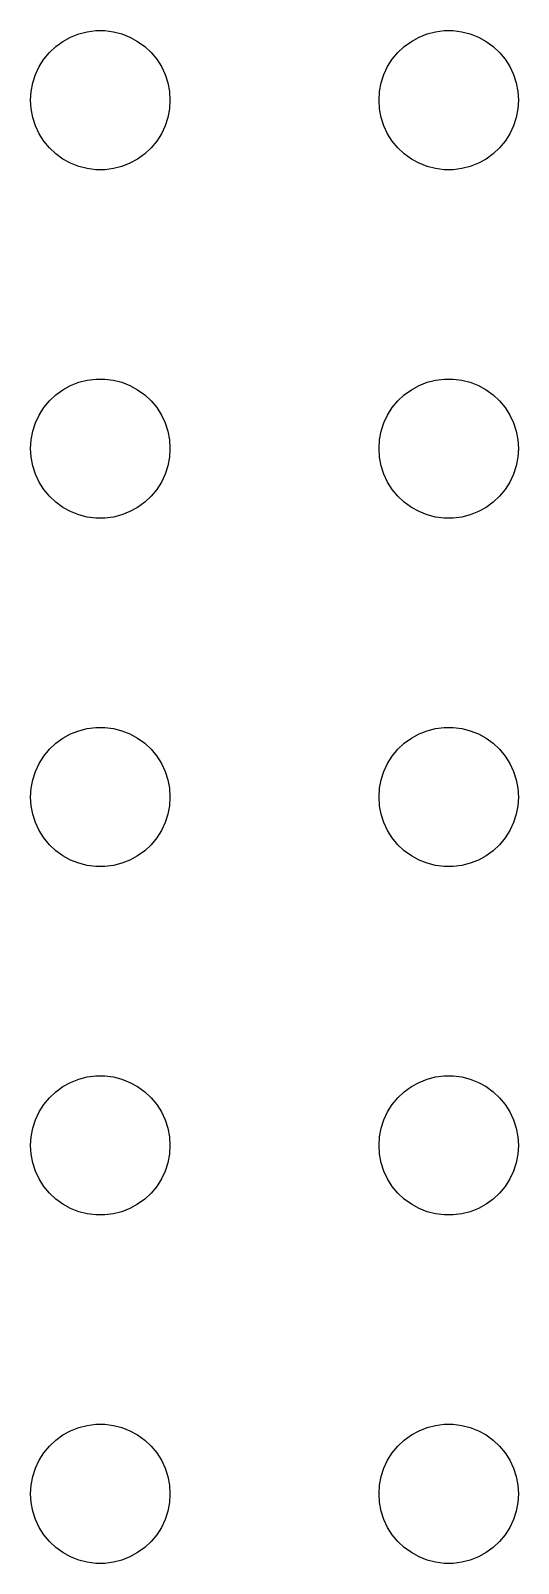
# Model space of a CAD drawing. Header units: metres. Extents: x -150 to 150, y -149 to 149.
# Drawn here: x 21 to 31.5, y -39 to -6 of the extents above; entities that cross this region are included whole.
import ezdxf

# ---------------------------------------------------------------- set-up
doc = ezdxf.new("R2010")
doc.units = ezdxf.units.M

msp = doc.modelspace()

# ---------------------------------------------------------------- linework, layer by layer
for p, q in [((21.5439, -6.34422), (21.6963, -6.23351)), ((21.6963, -6.23351), (21.8613, -6.14275)), ((21.8613, -6.14275), (22.0365, -6.07341)), ((22.0365, -6.07341), (22.2189, -6.02657)), ((22.2189, -6.02657), (22.4058, -6.00294)), ((22.4058, -6.00294), (22.5942, -6.00294)), ((22.5942, -6.00294), (22.7811, -6.02657)), ((22.7811, -6.02657), (22.9635, -6.07341)), ((22.9635, -6.07341), (23.1387, -6.14275)), ((23.1387, -6.14275), (23.3037, -6.23351)), ((23.3037, -6.23351), (23.4561, -6.34422)), ((29.0439, -6.34422), (29.1963, -6.23351)), ((29.1963, -6.23351), (29.3613, -6.14275)), ((29.3613, -6.14275), (29.5365, -6.07341)), ((29.5365, -6.07341), (29.7189, -6.02657)), ((29.7189, -6.02657), (29.9058, -6.00294)), ((29.9058, -6.00294), (30.0942, -6.00294)), ((30.0942, -6.00294), (30.2811, -6.02657)), ((30.2811, -6.02657), (30.4635, -6.07341)), ((30.4635, -6.07341), (30.6387, -6.14275)), ((30.6387, -6.14275), (30.8037, -6.23351)), ((30.8037, -6.23351), (30.9561, -6.34422)), ((21.2865, -6.61832), (21.4065, -6.47318)), ((21.4065, -6.47318), (21.5439, -6.34422)), ((23.4561, -6.34422), (23.5934, -6.47318)), ((23.5934, -6.47318), (23.7135, -6.61832)), ((28.7865, -6.61832), (28.9065, -6.47318)), ((28.9065, -6.47318), (29.0439, -6.34422)), ((30.9561, -6.34422), (31.0934, -6.47318)), ((31.0934, -6.47318), (31.2135, -6.61832)), ((21.1053, -6.9478), (21.1855, -6.77736)), ((21.1855, -6.77736), (21.2865, -6.61832)), ((23.7135, -6.61832), (23.8145, -6.77736)), ((23.8145, -6.77736), (23.8947, -6.9478)), ((28.6053, -6.9478), (28.6855, -6.77736)), ((28.6855, -6.77736), (28.7865, -6.61832)), ((31.2135, -6.61832), (31.3145, -6.77736)), ((31.3145, -6.77736), (31.3947, -6.9478)), ((21.0118, -7.312), (21.0471, -7.12695)), ((21.0471, -7.12695), (21.1053, -6.9478)), ((23.8947, -6.9478), (23.9529, -7.12695)), ((23.9529, -7.12695), (23.9882, -7.312)), ((28.5118, -7.312), (28.5471, -7.12695)), ((28.5471, -7.12695), (28.6053, -6.9478)), ((31.3947, -6.9478), (31.4529, -7.12695)), ((31.4529, -7.12695), (31.4882, -7.312)), ((21, -7.5), (21.0118, -7.312)), ((21.0118, -7.68799), (21, -7.5)), ((23.9882, -7.312), (24, -7.5)), ((24, -7.5), (23.9882, -7.68799)), ((28.5, -7.5), (28.5118, -7.312)), ((28.5118, -7.68799), (28.5, -7.5)), ((31.4882, -7.312), (31.5, -7.5)), ((31.5, -7.5), (31.4882, -7.68799)), ((21.0471, -7.87303), (21.0118, -7.68799)), ((21.1053, -8.05219), (21.0471, -7.87303)), ((23.9529, -7.87303), (23.8947, -8.05219)), ((23.9882, -7.68799), (23.9529, -7.87303)), ((28.5471, -7.87303), (28.5118, -7.68799)), ((28.6053, -8.05219), (28.5471, -7.87303)), ((31.4529, -7.87303), (31.3947, -8.05219)), ((31.4882, -7.68799), (31.4529, -7.87303)), ((21.1855, -8.22263), (21.1053, -8.05219)), ((21.2865, -8.38167), (21.1855, -8.22263)), ((23.8145, -8.22263), (23.7135, -8.38167)), ((23.8947, -8.05219), (23.8145, -8.22263)), ((28.6855, -8.22263), (28.6053, -8.05219)), ((28.7865, -8.38167), (28.6855, -8.22263)), ((31.3145, -8.22263), (31.2135, -8.38167)), ((31.3947, -8.05219), (31.3145, -8.22263)), ((21.4065, -8.52681), (21.2865, -8.38167)), ((21.5439, -8.65576), (21.4065, -8.52681)), ((23.5934, -8.52681), (23.4561, -8.65576)), ((23.7135, -8.38167), (23.5934, -8.52681)), ((28.9065, -8.52681), (28.7865, -8.38167)), ((29.0439, -8.65576), (28.9065, -8.52681)), ((31.0934, -8.52681), (30.9561, -8.65576)), ((31.2135, -8.38167), (31.0934, -8.52681)), ((21.6963, -8.76648), (21.5439, -8.65576)), ((21.8613, -8.85724), (21.6963, -8.76648)), ((22.0365, -8.92657), (21.8613, -8.85724)), ((23.1387, -8.85724), (22.9635, -8.92657)), ((23.3037, -8.76648), (23.1387, -8.85724)), ((23.4561, -8.65576), (23.3037, -8.76648)), ((29.1963, -8.76648), (29.0439, -8.65576)), ((29.3613, -8.85724), (29.1963, -8.76648)), ((29.5365, -8.92657), (29.3613, -8.85724)), ((30.6387, -8.85724), (30.4635, -8.92657)), ((30.8037, -8.76648), (30.6387, -8.85724)), ((30.9561, -8.65576), (30.8037, -8.76648)), ((22.2189, -8.97342), (22.0365, -8.92657)), ((22.4058, -8.99704), (22.2189, -8.97342)), ((22.5942, -8.99704), (22.4058, -8.99704)), ((22.7811, -8.97342), (22.5942, -8.99704)), ((22.9635, -8.92657), (22.7811, -8.97342)), ((29.7189, -8.97342), (29.5365, -8.92657)), ((29.9058, -8.99704), (29.7189, -8.97342)), ((30.0942, -8.99704), (29.9058, -8.99704)), ((30.2811, -8.97342), (30.0942, -8.99704)), ((30.4635, -8.92657), (30.2811, -8.97342)), ((22.0365, -13.5734), (22.2189, -13.5266)), ((22.2189, -13.5266), (22.4058, -13.5029)), ((22.4058, -13.5029), (22.5942, -13.5029)), ((22.5942, -13.5029), (22.7811, -13.5266)), ((22.7811, -13.5266), (22.9635, -13.5734)), ((29.5365, -13.5734), (29.7189, -13.5266)), ((29.7189, -13.5266), (29.9058, -13.5029)), ((29.9058, -13.5029), (30.0942, -13.5029)), ((30.0942, -13.5029), (30.2811, -13.5266)), ((30.2811, -13.5266), (30.4635, -13.5734)), ((21.4065, -13.9732), (21.5439, -13.8442)), ((21.5439, -13.8442), (21.6963, -13.7335)), ((21.6963, -13.7335), (21.8613, -13.6427)), ((21.8613, -13.6427), (22.0365, -13.5734)), ((22.9635, -13.5734), (23.1387, -13.6427)), ((23.1387, -13.6427), (23.3037, -13.7335)), ((23.3037, -13.7335), (23.4561, -13.8442)), ((23.4561, -13.8442), (23.5934, -13.9732)), ((28.9065, -13.9732), (29.0439, -13.8442)), ((29.0439, -13.8442), (29.1963, -13.7335)), ((29.1963, -13.7335), (29.3613, -13.6427)), ((29.3613, -13.6427), (29.5365, -13.5734)), ((30.4635, -13.5734), (30.6387, -13.6427)), ((30.6387, -13.6427), (30.8037, -13.7335)), ((30.8037, -13.7335), (30.9561, -13.8442)), ((30.9561, -13.8442), (31.0934, -13.9732)), ((21.1855, -14.2774), (21.2865, -14.1183)), ((21.2865, -14.1183), (21.4065, -13.9732)), ((23.5934, -13.9732), (23.7135, -14.1183)), ((23.7135, -14.1183), (23.8145, -14.2774)), ((28.6855, -14.2774), (28.7865, -14.1183)), ((28.7865, -14.1183), (28.9065, -13.9732)), ((31.0934, -13.9732), (31.2135, -14.1183)), ((31.2135, -14.1183), (31.3145, -14.2774)), ((21.0471, -14.627), (21.1053, -14.4478)), ((21.1053, -14.4478), (21.1855, -14.2774)), ((23.8145, -14.2774), (23.8947, -14.4478)), ((23.8947, -14.4478), (23.9529, -14.627)), ((28.5471, -14.627), (28.6053, -14.4478)), ((28.6053, -14.4478), (28.6855, -14.2774)), ((31.3145, -14.2774), (31.3947, -14.4478)), ((31.3947, -14.4478), (31.4529, -14.627)), ((21, -15), (21.0118, -14.812)), ((21.0118, -14.812), (21.0471, -14.627)), ((23.9529, -14.627), (23.9882, -14.812)), ((23.9882, -14.812), (24, -15)), ((28.5, -15), (28.5118, -14.812)), ((28.5118, -14.812), (28.5471, -14.627)), ((31.4529, -14.627), (31.4882, -14.812)), ((31.4882, -14.812), (31.5, -15)), ((21.0118, -15.188), (21, -15)), ((24, -15), (23.9882, -15.188)), ((28.5118, -15.188), (28.5, -15)), ((31.5, -15), (31.4882, -15.188)), ((21.0471, -15.373), (21.0118, -15.188)), ((21.1053, -15.5522), (21.0471, -15.373)), ((23.9529, -15.373), (23.8947, -15.5522)), ((23.9882, -15.188), (23.9529, -15.373)), ((28.5471, -15.373), (28.5118, -15.188)), ((28.6053, -15.5522), (28.5471, -15.373)), ((31.4529, -15.373), (31.3947, -15.5522)), ((31.4882, -15.188), (31.4529, -15.373)), ((21.1855, -15.7226), (21.1053, -15.5522)), ((21.2865, -15.8817), (21.1855, -15.7226)), ((23.8145, -15.7226), (23.7135, -15.8817)), ((23.8947, -15.5522), (23.8145, -15.7226)), ((28.6855, -15.7226), (28.6053, -15.5522)), ((28.7865, -15.8817), (28.6855, -15.7226)), ((31.3145, -15.7226), (31.2135, -15.8817)), ((31.3947, -15.5522), (31.3145, -15.7226)), ((21.4065, -16.0268), (21.2865, -15.8817)), ((21.5439, -16.1558), (21.4065, -16.0268)), ((21.6963, -16.2665), (21.5439, -16.1558)), ((23.4561, -16.1558), (23.3037, -16.2665)), ((23.5934, -16.0268), (23.4561, -16.1558)), ((23.7135, -15.8817), (23.5934, -16.0268)), ((28.9065, -16.0268), (28.7865, -15.8817)), ((29.0439, -16.1558), (28.9065, -16.0268)), ((29.1963, -16.2665), (29.0439, -16.1558)), ((30.9561, -16.1558), (30.8037, -16.2665)), ((31.0934, -16.0268), (30.9561, -16.1558)), ((31.2135, -15.8817), (31.0934, -16.0268)), ((21.8613, -16.3572), (21.6963, -16.2665)), ((22.0365, -16.4266), (21.8613, -16.3572)), ((22.2189, -16.4734), (22.0365, -16.4266)), ((22.4058, -16.497), (22.2189, -16.4734)), ((22.5942, -16.497), (22.4058, -16.497)), ((22.7811, -16.4734), (22.5942, -16.497)), ((22.9635, -16.4266), (22.7811, -16.4734)), ((23.1387, -16.3572), (22.9635, -16.4266)), ((23.3037, -16.2665), (23.1387, -16.3572)), ((29.3613, -16.3572), (29.1963, -16.2665)), ((29.5365, -16.4266), (29.3613, -16.3572)), ((29.7189, -16.4734), (29.5365, -16.4266)), ((29.9058, -16.497), (29.7189, -16.4734)), ((30.0942, -16.497), (29.9058, -16.497)), ((30.2811, -16.4734), (30.0942, -16.497)), ((30.4635, -16.4266), (30.2811, -16.4734)), ((30.6387, -16.3572), (30.4635, -16.4266)), ((30.8037, -16.2665), (30.6387, -16.3572)), ((21.8613, -21.1427), (22.0365, -21.0734)), ((22.0365, -21.0734), (22.2189, -21.0266)), ((22.2189, -21.0266), (22.4058, -21.003)), ((22.4058, -21.003), (22.5942, -21.003)), ((22.5942, -21.003), (22.7811, -21.0266)), ((22.7811, -21.0266), (22.9635, -21.0734)), ((22.9635, -21.0734), (23.1387, -21.1427)), ((29.3613, -21.1427), (29.5365, -21.0734)), ((29.5365, -21.0734), (29.7189, -21.0266)), ((29.7189, -21.0266), (29.9058, -21.003)), ((29.9058, -21.003), (30.0942, -21.003)), ((30.0942, -21.003), (30.2811, -21.0266)), ((30.2811, -21.0266), (30.4635, -21.0734)), ((30.4635, -21.0734), (30.6387, -21.1427)), ((21.4065, -21.4732), (21.5439, -21.3442)), ((21.5439, -21.3442), (21.6963, -21.2335)), ((21.6963, -21.2335), (21.8613, -21.1427)), ((23.1387, -21.1427), (23.3037, -21.2335)), ((23.3037, -21.2335), (23.4561, -21.3442)), ((23.4561, -21.3442), (23.5934, -21.4732)), ((28.9065, -21.4732), (29.0439, -21.3442)), ((29.0439, -21.3442), (29.1963, -21.2335)), ((29.1963, -21.2335), (29.3613, -21.1427)), ((30.6387, -21.1427), (30.8037, -21.2335)), ((30.8037, -21.2335), (30.9561, -21.3442)), ((30.9561, -21.3442), (31.0934, -21.4732)), ((21.1855, -21.7774), (21.2865, -21.6183)), ((21.2865, -21.6183), (21.4065, -21.4732)), ((23.5934, -21.4732), (23.7135, -21.6183)), ((23.7135, -21.6183), (23.8145, -21.7774)), ((28.6855, -21.7774), (28.7865, -21.6183)), ((28.7865, -21.6183), (28.9065, -21.4732)), ((31.0934, -21.4732), (31.2135, -21.6183)), ((31.2135, -21.6183), (31.3145, -21.7774)), ((21.0471, -22.127), (21.1053, -21.9478)), ((21.1053, -21.9478), (21.1855, -21.7774)), ((23.8145, -21.7774), (23.8947, -21.9478)), ((23.8947, -21.9478), (23.9529, -22.127)), ((28.5471, -22.127), (28.6053, -21.9478)), ((28.6053, -21.9478), (28.6855, -21.7774)), ((31.3145, -21.7774), (31.3947, -21.9478)), ((31.3947, -21.9478), (31.4529, -22.127)), ((21, -22.5), (21.0118, -22.312)), ((21.0118, -22.312), (21.0471, -22.127)), ((23.9529, -22.127), (23.9882, -22.312)), ((23.9882, -22.312), (24, -22.5)), ((28.5, -22.5), (28.5118, -22.312)), ((28.5118, -22.312), (28.5471, -22.127)), ((31.4529, -22.127), (31.4882, -22.312)), ((31.4882, -22.312), (31.5, -22.5)), ((21.0118, -22.688), (21, -22.5)), ((21.0471, -22.873), (21.0118, -22.688)), ((23.9882, -22.688), (23.9529, -22.873)), ((24, -22.5), (23.9882, -22.688)), ((28.5118, -22.688), (28.5, -22.5)), ((28.5471, -22.873), (28.5118, -22.688)), ((31.4882, -22.688), (31.4529, -22.873)), ((31.5, -22.5), (31.4882, -22.688)), ((21.1053, -23.0522), (21.0471, -22.873)), ((21.1855, -23.2226), (21.1053, -23.0522)), ((23.8947, -23.0522), (23.8145, -23.2226)), ((23.9529, -22.873), (23.8947, -23.0522)), ((28.6053, -23.0522), (28.5471, -22.873)), ((28.6855, -23.2226), (28.6053, -23.0522)), ((31.3947, -23.0522), (31.3145, -23.2226)), ((31.4529, -22.873), (31.3947, -23.0522)), ((21.2865, -23.3817), (21.1855, -23.2226)), ((21.4065, -23.5268), (21.2865, -23.3817)), ((23.7135, -23.3817), (23.5934, -23.5268)), ((23.8145, -23.2226), (23.7135, -23.3817)), ((28.7865, -23.3817), (28.6855, -23.2226)), ((28.9065, -23.5268), (28.7865, -23.3817)), ((31.2135, -23.3817), (31.0934, -23.5268)), ((31.3145, -23.2226), (31.2135, -23.3817)), ((21.5439, -23.6558), (21.4065, -23.5268)), ((21.6963, -23.7665), (21.5439, -23.6558)), ((23.4561, -23.6558), (23.3037, -23.7665)), ((23.5934, -23.5268), (23.4561, -23.6558)), ((29.0439, -23.6558), (28.9065, -23.5268)), ((29.1963, -23.7665), (29.0439, -23.6558)), ((30.9561, -23.6558), (30.8037, -23.7665)), ((31.0934, -23.5268), (30.9561, -23.6558)), ((21.8613, -23.8572), (21.6963, -23.7665)), ((22.0365, -23.9266), (21.8613, -23.8572)), ((22.2189, -23.9734), (22.0365, -23.9266)), ((22.4058, -23.997), (22.2189, -23.9734)), ((22.5942, -23.997), (22.4058, -23.997)), ((22.7811, -23.9734), (22.5942, -23.997)), ((22.9635, -23.9266), (22.7811, -23.9734)), ((23.1387, -23.8572), (22.9635, -23.9266)), ((23.3037, -23.7665), (23.1387, -23.8572)), ((29.3613, -23.8572), (29.1963, -23.7665)), ((29.5365, -23.9266), (29.3613, -23.8572)), ((29.7189, -23.9734), (29.5365, -23.9266)), ((29.9058, -23.997), (29.7189, -23.9734)), ((30.0942, -23.997), (29.9058, -23.997)), ((30.2811, -23.9734), (30.0942, -23.997)), ((30.4635, -23.9266), (30.2811, -23.9734)), ((30.6387, -23.8572), (30.4635, -23.9266)), ((30.8037, -23.7665), (30.6387, -23.8572)), ((21.6963, -28.7335), (21.8613, -28.6427)), ((21.8613, -28.6427), (22.0365, -28.5734)), ((22.0365, -28.5734), (22.2189, -28.5266)), ((22.2189, -28.5266), (22.4058, -28.503)), ((22.4058, -28.503), (22.5942, -28.503)), ((22.5942, -28.503), (22.7811, -28.5266)), ((22.7811, -28.5266), (22.9635, -28.5734)), ((22.9635, -28.5734), (23.1387, -28.6427)), ((23.1387, -28.6427), (23.3037, -28.7335)), ((29.1963, -28.7335), (29.3613, -28.6427)), ((29.3613, -28.6427), (29.5365, -28.5734)), ((29.5365, -28.5734), (29.7189, -28.5266)), ((29.7189, -28.5266), (29.9058, -28.503)), ((29.9058, -28.503), (30.0942, -28.503)), ((30.0942, -28.503), (30.2811, -28.5266)), ((30.2811, -28.5266), (30.4635, -28.5734)), ((30.4635, -28.5734), (30.6387, -28.6427)), ((30.6387, -28.6427), (30.8037, -28.7335)), ((21.2865, -29.1183), (21.4065, -28.9732)), ((21.4065, -28.9732), (21.5439, -28.8442)), ((21.5439, -28.8442), (21.6963, -28.7335)), ((23.3037, -28.7335), (23.4561, -28.8442)), ((23.4561, -28.8442), (23.5934, -28.9732)), ((23.5934, -28.9732), (23.7135, -29.1183)), ((28.7865, -29.1183), (28.9065, -28.9732)), ((28.9065, -28.9732), (29.0439, -28.8442)), ((29.0439, -28.8442), (29.1963, -28.7335)), ((30.8037, -28.7335), (30.9561, -28.8442)), ((30.9561, -28.8442), (31.0934, -28.9732)), ((31.0934, -28.9732), (31.2135, -29.1183)), ((21.1053, -29.4478), (21.1855, -29.2774)), ((21.1855, -29.2774), (21.2865, -29.1183)), ((23.7135, -29.1183), (23.8145, -29.2774)), ((23.8145, -29.2774), (23.8947, -29.4478)), ((28.6053, -29.4478), (28.6855, -29.2774)), ((28.6855, -29.2774), (28.7865, -29.1183)), ((31.2135, -29.1183), (31.3145, -29.2774)), ((31.3145, -29.2774), (31.3947, -29.4478)), ((21.0118, -29.812), (21.0471, -29.627)), ((21.0471, -29.627), (21.1053, -29.4478)), ((23.8947, -29.4478), (23.9529, -29.627)), ((23.9529, -29.627), (23.9882, -29.812)), ((28.5118, -29.812), (28.5471, -29.627)), ((28.5471, -29.627), (28.6053, -29.4478)), ((31.3947, -29.4478), (31.4529, -29.627)), ((31.4529, -29.627), (31.4882, -29.812)), ((21, -30), (21.0118, -29.812)), ((21.0118, -30.188), (21, -30)), ((23.9882, -29.812), (24, -30)), ((24, -30), (23.9882, -30.188)), ((28.5, -30), (28.5118, -29.812)), ((28.5118, -30.188), (28.5, -30)), ((31.4882, -29.812), (31.5, -30)), ((31.5, -30), (31.4882, -30.188)), ((21.0471, -30.373), (21.0118, -30.188)), ((23.9882, -30.188), (23.9529, -30.373)), ((28.5471, -30.373), (28.5118, -30.188)), ((31.4882, -30.188), (31.4529, -30.373)), ((21.1053, -30.5522), (21.0471, -30.373)), ((21.1855, -30.7226), (21.1053, -30.5522)), ((23.8947, -30.5522), (23.8145, -30.7226)), ((23.9529, -30.373), (23.8947, -30.5522)), ((28.6053, -30.5522), (28.5471, -30.373)), ((28.6855, -30.7226), (28.6053, -30.5522)), ((31.3947, -30.5522), (31.3145, -30.7226)), ((31.4529, -30.373), (31.3947, -30.5522)), ((21.2865, -30.8817), (21.1855, -30.7226)), ((21.4065, -31.0268), (21.2865, -30.8817)), ((23.7135, -30.8817), (23.5934, -31.0268)), ((23.8145, -30.7226), (23.7135, -30.8817)), ((28.7865, -30.8817), (28.6855, -30.7226)), ((28.9065, -31.0268), (28.7865, -30.8817)), ((31.2135, -30.8817), (31.0934, -31.0268)), ((31.3145, -30.7226), (31.2135, -30.8817)), ((21.5439, -31.1558), (21.4065, -31.0268)), ((21.6963, -31.2665), (21.5439, -31.1558)), ((21.8613, -31.3572), (21.6963, -31.2665)), ((23.3037, -31.2665), (23.1387, -31.3572)), ((23.4561, -31.1558), (23.3037, -31.2665)), ((23.5934, -31.0268), (23.4561, -31.1558)), ((29.0439, -31.1558), (28.9065, -31.0268)), ((29.1963, -31.2665), (29.0439, -31.1558)), ((29.3613, -31.3572), (29.1963, -31.2665)), ((30.8037, -31.2665), (30.6387, -31.3572)), ((30.9561, -31.1558), (30.8037, -31.2665)), ((31.0934, -31.0268), (30.9561, -31.1558)), ((22.0365, -31.4266), (21.8613, -31.3572)), ((22.2189, -31.4734), (22.0365, -31.4266)), ((22.4058, -31.497), (22.2189, -31.4734)), ((22.5942, -31.497), (22.4058, -31.497)), ((22.7811, -31.4734), (22.5942, -31.497)), ((22.9635, -31.4266), (22.7811, -31.4734)), ((23.1387, -31.3572), (22.9635, -31.4266)), ((29.5365, -31.4266), (29.3613, -31.3572)), ((29.7189, -31.4734), (29.5365, -31.4266)), ((29.9058, -31.497), (29.7189, -31.4734)), ((30.0942, -31.497), (29.9058, -31.497)), ((30.2811, -31.4734), (30.0942, -31.497)), ((30.4635, -31.4266), (30.2811, -31.4734)), ((30.6387, -31.3572), (30.4635, -31.4266)), ((21.5439, -36.3442), (21.6963, -36.2335)), ((21.6963, -36.2335), (21.8613, -36.1428)), ((21.8613, -36.1428), (22.0365, -36.0734)), ((22.0365, -36.0734), (22.2189, -36.0266)), ((22.2189, -36.0266), (22.4058, -36.003)), ((22.4058, -36.003), (22.5942, -36.003)), ((22.5942, -36.003), (22.7811, -36.0266)), ((22.7811, -36.0266), (22.9635, -36.0734)), ((22.9635, -36.0734), (23.1387, -36.1428)), ((23.1387, -36.1428), (23.3037, -36.2335)), ((23.3037, -36.2335), (23.4561, -36.3442)), ((29.0439, -36.3442), (29.1963, -36.2335)), ((29.1963, -36.2335), (29.3613, -36.1428)), ((29.3613, -36.1428), (29.5365, -36.0734)), ((29.5365, -36.0734), (29.7189, -36.0266)), ((29.7189, -36.0266), (29.9058, -36.003)), ((29.9058, -36.003), (30.0942, -36.003)), ((30.0942, -36.003), (30.2811, -36.0266)), ((30.2811, -36.0266), (30.4635, -36.0734)), ((30.4635, -36.0734), (30.6387, -36.1428)), ((30.6387, -36.1428), (30.8037, -36.2335)), ((30.8037, -36.2335), (30.9561, -36.3442)), ((21.1855, -36.7774), (21.2865, -36.6183)), ((21.2865, -36.6183), (21.4065, -36.4732)), ((21.4065, -36.4732), (21.5439, -36.3442)), ((23.4561, -36.3442), (23.5934, -36.4732)), ((23.5934, -36.4732), (23.7135, -36.6183)), ((23.7135, -36.6183), (23.8145, -36.7774)), ((28.6855, -36.7774), (28.7865, -36.6183)), ((28.7865, -36.6183), (28.9065, -36.4732)), ((28.9065, -36.4732), (29.0439, -36.3442)), ((30.9561, -36.3442), (31.0934, -36.4732)), ((31.0934, -36.4732), (31.2135, -36.6183)), ((31.2135, -36.6183), (31.3145, -36.7774)), ((21.0471, -37.127), (21.1053, -36.9478)), ((21.1053, -36.9478), (21.1855, -36.7774)), ((23.8145, -36.7774), (23.8947, -36.9478)), ((23.8947, -36.9478), (23.9529, -37.127)), ((28.5471, -37.127), (28.6053, -36.9478)), ((28.6053, -36.9478), (28.6855, -36.7774)), ((31.3145, -36.7774), (31.3947, -36.9478)), ((31.3947, -36.9478), (31.4529, -37.127)), ((21.0118, -37.312), (21.0471, -37.127)), ((23.9529, -37.127), (23.9882, -37.312)), ((28.5118, -37.312), (28.5471, -37.127)), ((31.4529, -37.127), (31.4882, -37.312)), ((21, -37.5), (21.0118, -37.312)), ((21.0118, -37.688), (21, -37.5)), ((23.9882, -37.312), (24, -37.5)), ((24, -37.5), (23.9882, -37.688)), ((28.5, -37.5), (28.5118, -37.312)), ((28.5118, -37.688), (28.5, -37.5)), ((31.4882, -37.312), (31.5, -37.5)), ((31.5, -37.5), (31.4882, -37.688)), ((21.0471, -37.873), (21.0118, -37.688)), ((21.1053, -38.0522), (21.0471, -37.873)), ((23.9529, -37.873), (23.8947, -38.0522)), ((23.9882, -37.688), (23.9529, -37.873)), ((28.5471, -37.873), (28.5118, -37.688)), ((28.6053, -38.0522), (28.5471, -37.873)), ((31.4529, -37.873), (31.3947, -38.0522)), ((31.4882, -37.688), (31.4529, -37.873)), ((21.1855, -38.2226), (21.1053, -38.0522)), ((21.2865, -38.3817), (21.1855, -38.2226)), ((23.8145, -38.2226), (23.7135, -38.3817)), ((23.8947, -38.0522), (23.8145, -38.2226)), ((28.6855, -38.2226), (28.6053, -38.0522)), ((28.7865, -38.3817), (28.6855, -38.2226)), ((31.3145, -38.2226), (31.2135, -38.3817)), ((31.3947, -38.0522), (31.3145, -38.2226)), ((21.4065, -38.5268), (21.2865, -38.3817)), ((21.5439, -38.6558), (21.4065, -38.5268)), ((23.5934, -38.5268), (23.4561, -38.6558)), ((23.7135, -38.3817), (23.5934, -38.5268)), ((28.9065, -38.5268), (28.7865, -38.3817)), ((29.0439, -38.6558), (28.9065, -38.5268)), ((31.0934, -38.5268), (30.9561, -38.6558)), ((31.2135, -38.3817), (31.0934, -38.5268)), ((21.6963, -38.7665), (21.5439, -38.6558)), ((21.8613, -38.8572), (21.6963, -38.7665)), ((22.0365, -38.9266), (21.8613, -38.8572)), ((22.2189, -38.9734), (22.0365, -38.9266)), ((22.9635, -38.9266), (22.7811, -38.9734)), ((23.1387, -38.8572), (22.9635, -38.9266)), ((23.3037, -38.7665), (23.1387, -38.8572)), ((23.4561, -38.6558), (23.3037, -38.7665)), ((29.1963, -38.7665), (29.0439, -38.6558)), ((29.3613, -38.8572), (29.1963, -38.7665)), ((29.5365, -38.9266), (29.3613, -38.8572)), ((29.7189, -38.9734), (29.5365, -38.9266)), ((30.4635, -38.9266), (30.2811, -38.9734)), ((30.6387, -38.8572), (30.4635, -38.9266)), ((30.8037, -38.7665), (30.6387, -38.8572)), ((30.9561, -38.6558), (30.8037, -38.7665)), ((22.4058, -38.997), (22.2189, -38.9734)), ((22.5942, -38.997), (22.4058, -38.997)), ((22.7811, -38.9734), (22.5942, -38.997)), ((29.9058, -38.997), (29.7189, -38.9734)), ((30.0942, -38.997), (29.9058, -38.997)), ((30.2811, -38.9734), (30.0942, -38.997))]:
    msp.add_line(p, q)

doc.saveas('drawing.dxf')
